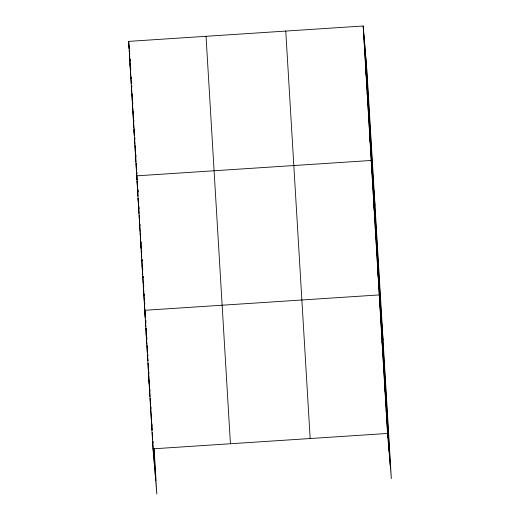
<?xml version="1.0" encoding="UTF-8"?>
<svg xmlns="http://www.w3.org/2000/svg" width="520" height="520" viewBox="0 0 520 520"><rect width="100%" height="100%" fill="white"/><g stroke="black" fill="none" stroke-linecap="round" stroke-linejoin="round"><path stroke-width="0.78" d="M154.122 448.617L156.839 494L153.042 448.832L128.655 41.379L363.162 26L366.957 71.168L391.346 478.621L387.55 433.453L363.162 26M153.042 448.832L387.55 433.453M364.507 48.412L364.878 52.858M365.846 70.818L366.216 75.27M367.185 93.23L367.562 97.682M368.531 115.642L368.901 120.088M369.87 138.047L370.24 142.5M375.005 205.628L371.209 160.459L136.702 175.838L137.013 179.55M372.554 182.871L372.925 187.317M373.893 205.276L374.27 209.729M375.232 227.689L375.609 232.141M376.578 250.101L376.948 254.547M377.916 272.506L378.293 276.959M383.051 340.087L379.256 294.918L144.755 310.297L145.327 317.122M380.64 318.006L381.017 322.459M382.025 341.094L382.395 345.547M383.403 364.188L383.779 368.635M384.787 387.276L385.157 391.723M386.172 410.365L386.542 414.81M128.655 41.379L129.227 48.204M129.428 50.57L129.76 54.522M130.286 60.807L130.156 59.267L130.254 60.866M130 63.791L130.799 75.445M131.339 86.203L131.716 90.649M132.678 108.609L133.055 113.061M134.024 131.02L134.394 135.473L134.011 129.064M135.363 153.433L135.74 157.879M137.54 185.822L137.144 181.077L137.56 188.292M137.872 189.774L138.073 192.147M138.047 198.25L138.417 202.703M139.386 220.662L140.147 231.511M140.732 243.067L141.102 247.52M142.071 265.48L142.441 269.932M143.41 287.892L143.787 292.338L143.351 285.136M145.594 320.281L145.853 323.447M146.387 329.726L146.256 328.185L146.399 330.577M146.133 333.392L146.887 344.207M147.517 356.479L147.888 360.925L147.511 354.556M148.895 379.568L149.273 384.013M150.28 402.656L150.527 405.62M151.665 425.744L152.035 430.196L151.658 423.826M365.826 57.733L390.215 465.185M364.663 43.888L389.051 451.341M363.538 30.453L387.926 437.905M285.772 31.077L310.167 438.529M206.044 36.303L230.431 443.755M153.803 448.715L155.708 480.565M130.683 68.068L130.78 69.674M131.216 76.876L131.306 78.475M131.742 85.677L131.833 87.282M132.216 93.684L132.359 96.083M132.743 102.486L132.841 104.085M133.269 111.287L133.367 112.892M133.803 120.094L133.894 121.693M134.329 128.895L134.42 130.501M134.856 137.703L134.947 139.302M135.33 145.704L135.473 148.109M135.857 154.512L136.006 156.91M136.383 163.312L136.481 164.912M136.916 172.114L137.007 173.719M137.442 180.921L137.534 182.52M137.969 189.722L138.06 191.328M138.495 198.53L138.593 200.129M138.97 206.531L139.12 208.936M139.548 216.138L139.646 217.737M140.03 224.139L140.12 225.739M140.556 232.941L140.647 234.546M141.083 241.748L141.173 243.347M141.609 250.549L141.707 252.155M142.136 259.356L142.233 260.956M142.617 267.358L142.76 269.763M143.143 276.166L143.234 277.764M143.669 284.967L143.761 286.565M144.196 293.767L144.294 295.373M144.722 302.575L144.82 304.174M145.249 311.376L145.347 312.981M145.776 320.183L145.873 321.783M146.776 336.941L146.919 339.332M147.303 345.703L147.401 347.295M147.829 354.458L147.921 356.05M148.35 363.22L148.447 364.812M148.876 371.976L148.974 373.568M149.403 380.731L149.494 382.324M149.923 389.493L150.02 391.085M150.449 398.249L150.547 399.841M150.976 407.004L151.066 408.597M151.45 414.966L151.593 417.359M151.977 423.728L152.12 426.114M152.542 433.284L152.64 434.87M153.023 441.24L153.114 442.832M153.452 448.409L154.544 466.719M129.031 45.832L129.22 49.03M129.317 50.635L130.273 66.638M130.897 77.044L131.281 83.447M131.423 85.846L131.807 92.248M131.905 93.853L132.334 101.056M132.431 102.655L132.86 109.856M132.958 111.462L133.919 127.465M134.537 137.872L134.921 144.274M135.018 145.873L135.447 153.075M135.544 154.68L135.974 161.883M136.071 163.482L136.506 170.683M136.597 172.289L137.033 179.491M137.651 189.891L138.034 196.294M138.177 198.698L138.56 205.101M138.658 206.7L139.094 213.902M139.185 215.508L139.62 222.709M140.238 233.116L140.673 240.318M140.764 241.917L141.2 249.119M141.297 250.718L141.674 257.12M141.823 259.526L142.207 265.928M142.298 267.527L142.734 274.729M142.825 276.334L143.26 283.536M143.884 293.943L144.313 301.145M144.41 302.744L144.84 309.946M144.937 311.545L145.314 317.935M145.457 320.32L145.841 326.69M145.938 328.283L146.367 335.452M146.984 345.8L147.413 352.963M148.031 363.318L148.46 370.481M148.558 372.073L148.987 379.236M149.084 380.829L149.513 387.998M149.604 389.591L150.033 396.754M150.131 398.346L150.56 405.516M150.657 407.108L151.56 422.234M152.178 432.582L152.607 439.751M152.704 441.344L153.419 453.284"/></g></svg>
